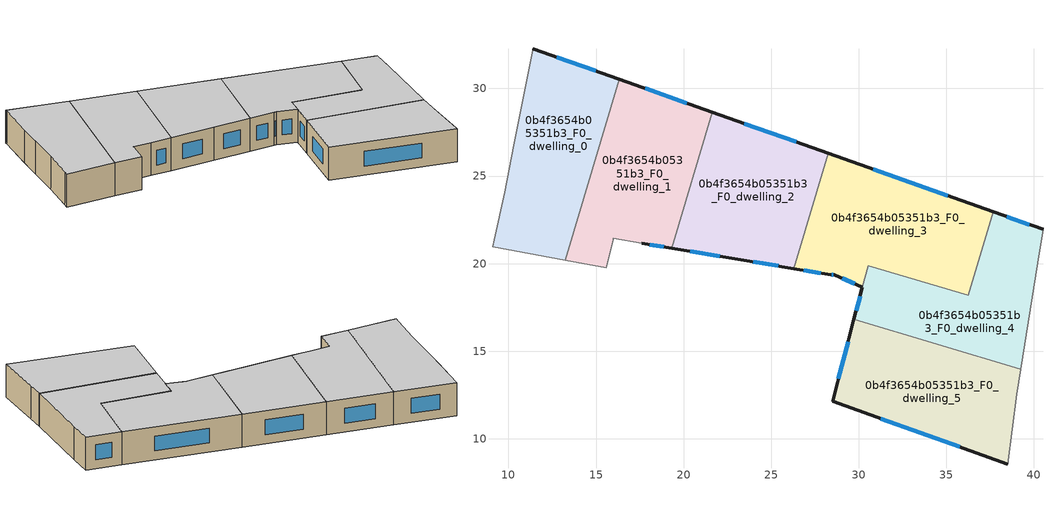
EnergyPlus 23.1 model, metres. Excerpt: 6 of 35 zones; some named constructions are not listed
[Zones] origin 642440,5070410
0b4f3654b05351b3_F0_dwelling_0
 floor ground (EU_floor_Construction): 16.34,30.52 13.26,20.19 9.09,20.96 9.19,21.36 9.79,24.07 10.29,26.77 10.69,28.77 11.4,32.17 11.4,32.27 z0
 wall outside (EU_wall_Construction): 16.34,30.52 11.4,32.27 z0:3
 wall adiabatic (EU_wall_Construction): 11.4,32.27 11.4,32.17 10.69,28.77 10.29,26.77 9.79,24.07 9.19,21.36 9.09,20.96 13.26,20.19 z0:3
 wall to 0b4f3654b05351b3_F0_dwelling_1 (EU_wall_Construction): 13.26,20.19 16.34,30.52 z0:3
 window (EU_Window_Construction): 14.98,31 12.76,31.79 z0.83:2.17
 ceiling to 0b4f3654b05351b3_F1_dwelling_0 (EU_floor_Construction): 13.26,20.19 16.34,30.52 11.4,32.27 11.4,32.17 10.69,28.77 10.29,26.77 9.79,24.07 9.19,21.36 9.09,20.96 z3
0b4f3654b05351b3_F0_dwelling_1
 floor ground (EU_floor_Construction): 21.65,28.64 19.33,20.88 17.6,21.16 16,21.46 16,21.36 15.6,19.76 13.26,20.19 16.34,30.52 z0
 wall outside (EU_wall_Construction): 21.65,28.64 16.34,30.52 / 17.6,21.16 19.33,20.88 z0:3
 wall adiabatic (EU_wall_Construction): 13.26,20.19 15.6,19.76 16,21.36 16,21.46 17.6,21.16 z0:3
 wall to 0b4f3654b05351b3_F0_dwelling_2 (EU_wall_Construction): 19.33,20.88 21.65,28.64 z0:3
 window (EU_Window_Construction): 20.18,29.16 17.8,30 / 18.07,21.08 18.85,20.96 z0.83:2.17
 ceiling to 0b4f3654b05351b3_F1_dwelling_1 (EU_floor_Construction): 19.33,20.88 21.65,28.64 16.34,30.52 13.26,20.19 15.6,19.76 16,21.36 16,21.46 17.6,21.16 z3
0b4f3654b05351b3_F0_dwelling_2
 floor ground (EU_floor_Construction): 28.24,26.3 26.28,19.72 23.1,20.26 19.33,20.88 21.65,28.64 z0
 wall outside (EU_wall_Construction): 28.24,26.3 21.65,28.64 / 19.33,20.88 23.1,20.26 26.28,19.72 z0:3
 wall to 0b4f3654b05351b3_F0_dwelling_3 (EU_wall_Construction): 26.28,19.72 28.24,26.3 z0:3
 window (EU_Window_Construction): 26.43,26.95 23.46,28 / 23.98,20.11 25.41,19.87 / 20.37,20.71 22.06,20.43 z0.83:2.17
 ceiling to 0b4f3654b05351b3_F1_dwelling_2 (EU_floor_Construction): 26.28,19.72 28.24,26.3 21.65,28.64 19.33,20.88 23.1,20.26 z3
0b4f3654b05351b3_F0_dwelling_3
 floor ground (EU_floor_Construction): 37.66,22.97 36.24,18.18 30.53,19.89 30.21,18.66 28.6,19.36 28.41,19.36 26.28,19.72 28.24,26.3 z0
 wall outside (EU_wall_Construction): 37.66,22.97 28.24,26.3 / 26.28,19.72 28.41,19.36 28.6,19.36 30.21,18.66 z0:3
 wall to 0b4f3654b05351b3_F0_dwelling_4 (EU_wall_Construction): 30.21,18.66 30.53,19.89 36.24,18.18 37.66,22.97 z0:3
 window (EU_Window_Construction): 35.07,23.88 30.84,25.38 / 29.05,19.16 29.77,18.85 / 28.46,19.36 28.55,19.36 / 26.86,19.62 27.82,19.46 z0.83:2.17
 ceiling to 0b4f3654b05351b3_F1_dwelling_3 (EU_floor_Construction): 36.24,18.18 37.66,22.97 28.24,26.3 26.28,19.72 28.41,19.36 28.6,19.36 30.21,18.66 30.53,19.89 z3
0b4f3654b05351b3_F0_dwelling_4
 floor ground (EU_floor_Construction): 40.51,21.96 40.21,20.05 39.24,13.98 29.72,16.81 30.53,19.89 36.24,18.18 37.66,22.97 z0
 wall outside (EU_wall_Construction): 30.2,18.65 29.72,16.81 / 40.51,21.96 37.66,22.97 z0:3
 wall adiabatic (EU_wall_Construction): 39.24,13.98 40.21,20.05 40.51,21.96 z0:3
 wall to 0b4f3654b05351b3_F0_dwelling_5 (EU_wall_Construction): 29.72,16.81 39.24,13.98 z0:3
 window (EU_Window_Construction): 30.07,18.15 29.86,17.32 / 39.73,22.23 38.45,22.69 z0.83:2.17
 ceiling to 0b4f3654b05351b3_F1_dwelling_4 (EU_floor_Construction): 39.24,13.98 40.21,20.05 40.51,21.96 37.66,22.97 36.24,18.18 30.53,19.89 29.72,16.81 z3
0b4f3654b05351b3_F0_dwelling_5
 floor ground (EU_floor_Construction): 39.24,13.98 39.01,12.55 38.51,8.55 28.5,12.15 29.72,16.81 z0
 wall outside (EU_wall_Construction): 29.72,16.81 28.5,12.15 38.51,8.55 z0:3
 wall adiabatic (EU_wall_Construction): 38.51,8.55 39.01,12.55 39.24,13.98 z0:3
 window (EU_Window_Construction): 31.26,11.16 35.76,9.54 / 29.39,15.53 28.84,13.43 z0.83:2.17
 ceiling to 0b4f3654b05351b3_F1_dwelling_5 (EU_floor_Construction): 38.51,8.55 39.01,12.55 39.24,13.98 29.72,16.81 28.5,12.15 z3
[SCHEDULE:FILE] Column Number=1; Rows to Skip at Top=0; Number of Hours of Data=8760; Column Separator=Comma; Interpolate to Timestep=No; Minutes per Item=60; Adjust Schedule for Daylight Savings=Yes
Name | File
EU_Step8_GainSchedule_0b4f3654b05351b3_F3_dwelling_2_f000 | ../../schedules/0b4f3654b05351b3/0b4f3654b05351b3_F3_dwelling_2_f000_gain.csv
EU_Step8_GainSchedule_0b4f3654b05351b3_F3_dwelling_3_f000 | ../../schedules/0b4f3654b05351b3/0b4f3654b05351b3_F3_dwelling_3_f000_gain.csv
EU_Step8_GainSchedule_0b4f3654b05351b3_F3_dwelling_4_f000 | ../../schedules/0b4f3654b05351b3/0b4f3654b05351b3_F3_dwelling_4_f000_gain.csv
EU_Step8_GainSchedule_0b4f3654b05351b3_F3_dwelling_5_f000 | ../../schedules/0b4f3654b05351b3/0b4f3654b05351b3_F3_dwelling_5_f000_gain.csv
EU_Step8_GainSchedule_0b4f3654b05351b3_F4_dwelling_0_f000 | ../../schedules/0b4f3654b05351b3/0b4f3654b05351b3_F4_dwelling_0_f000_gain.csv
EU_Step8_GainSchedule_0b4f3654b05351b3_F4_dwelling_1_f000 | ../../schedules/0b4f3654b05351b3/0b4f3654b05351b3_F4_dwelling_1_f000_gain.csv
EU_Step8_GainSchedule_0b4f3654b05351b3_F4_dwelling_2_f000 | ../../schedules/0b4f3654b05351b3/0b4f3654b05351b3_F4_dwelling_2_f000_gain.csv
EU_Step8_GainSchedule_0b4f3654b05351b3_F4_dwelling_3_f000 | ../../schedules/0b4f3654b05351b3/0b4f3654b05351b3_F4_dwelling_3_f000_gain.csv
EU_Step8_GainSchedule_0b4f3654b05351b3_F4_dwelling_4_f000 | ../../schedules/0b4f3654b05351b3/0b4f3654b05351b3_F4_dwelling_4_f000_gain.csv
EU_Step8_GainSchedule_0b4f3654b05351b3_F4_dwelling_5_f000 | ../../schedules/0b4f3654b05351b3/0b4f3654b05351b3_F4_dwelling_5_f000_gain.csv
